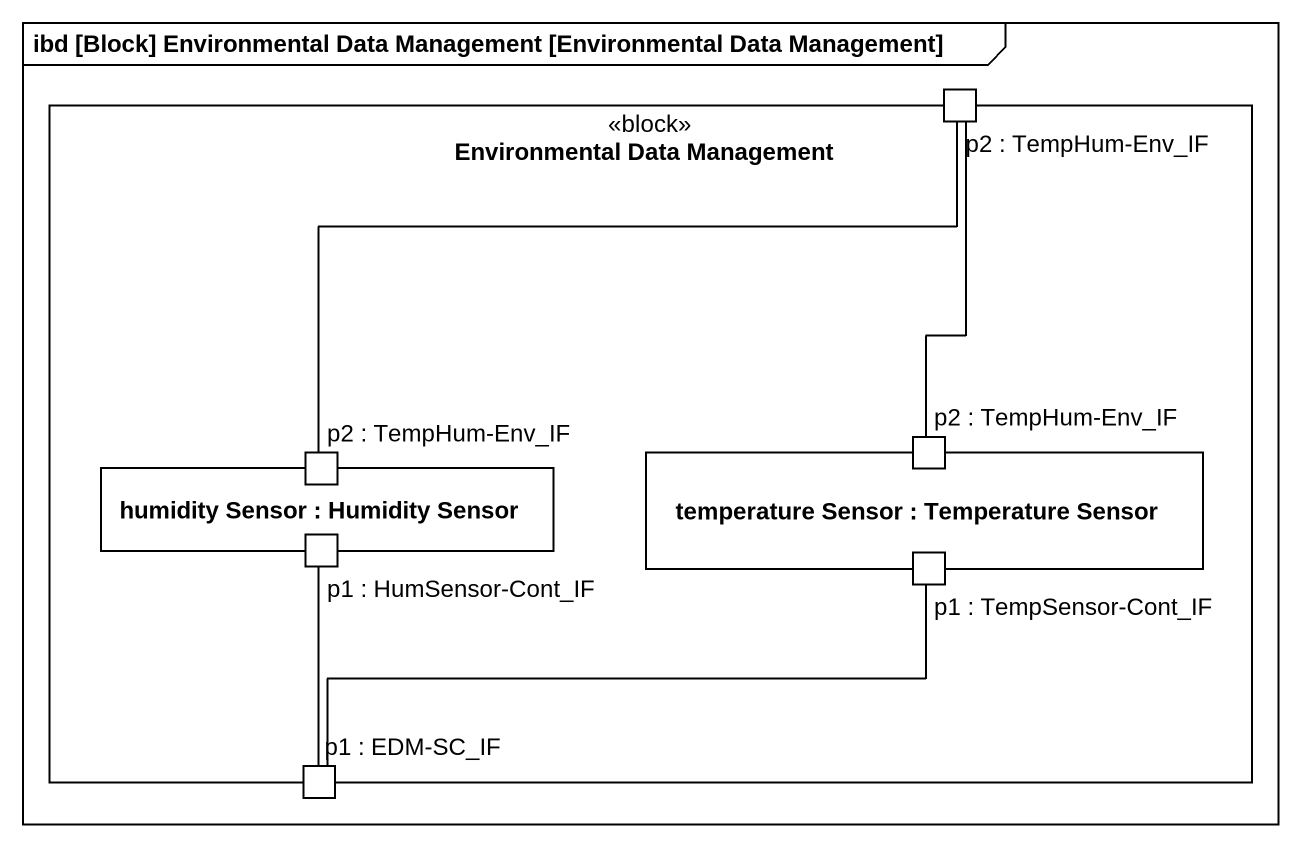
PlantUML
@startuml
mainframe ibd [Block] Environmental Data Management [Environmental Data Management]
rectangle "Environmental Data Management" as Environmental_Data <<block>> {
  port "p2 : TempHum-Env_IF" as p2_TempHum_Env_IF
  rectangle "humidity Sensor : Humidity Sensor" as humidity_Sensor {
    port "p2 : TempHum-Env_IF" as p2_TempHum_Env_IF_2
    port "p1 : HumSensor-Cont_IF" as p1_HumSensor_Cont_IF
  }
  rectangle "temperature Sensor : Temperature Sensor" as temperature_Sensor {
    port "p2 : TempHum-Env_IF" as p2_TempHum_Env_IF_3
    port "p1 : TempSensor-Cont_IF" as p1_TempSensor_Cont_IF
  }
  port "p1 : EDM-SC_IF" as p1_EDM_SC_IF
}
p2_TempHum_Env_IF -left- p2_TempHum_Env_IF_2
p2_TempHum_Env_IF -- p2_TempHum_Env_IF_3
p1_HumSensor_Cont_IF -- p1_EDM_SC_IF
p1_TempSensor_Cont_IF -left- p1_EDM_SC_IF
@enduml
